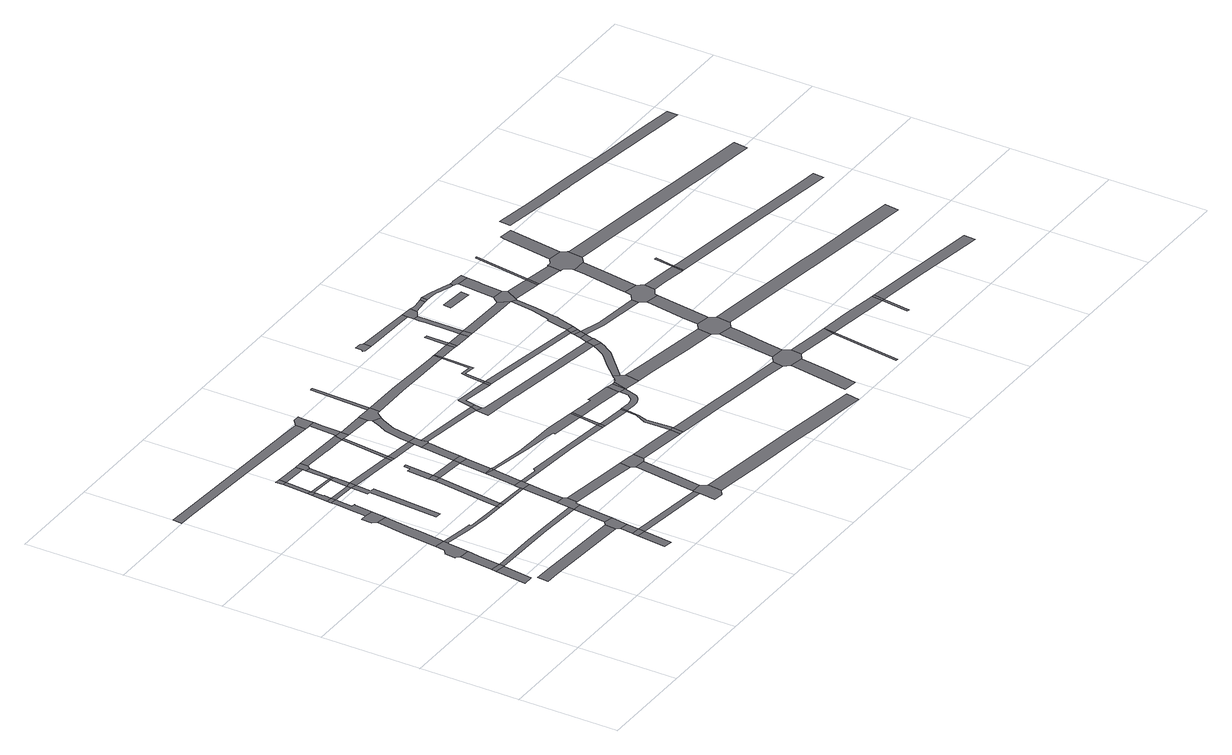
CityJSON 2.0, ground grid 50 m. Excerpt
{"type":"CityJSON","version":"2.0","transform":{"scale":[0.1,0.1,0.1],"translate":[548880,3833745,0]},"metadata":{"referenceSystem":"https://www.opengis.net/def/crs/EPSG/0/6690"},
"CityObjects":{
"road1":{"type":"Road","attributes":{"RoadStructureAttribute.sectionType":"1"},"geometry":[{"type":"MultiSurface","lod":"1","boundaries":[[[0,1,2,3]]]}]},
"road2":{"type":"Road","geometry":[{"type":"MultiSurface","lod":"1","boundaries":[[[4,0,3,5,6]]]}]},
"road3":{"type":"Road","attributes":{"RoadStructureAttribute.sectionType":"1"},"geometry":[{"type":"MultiSurface","lod":"1","boundaries":[[[7,8,9,4,6,10,11,12,13,14]]]}]},
"road4":{"type":"Road","geometry":[{"type":"MultiSurface","lod":"1","boundaries":[[[15,16,17,18,19,8,7,14,20,21,22]]]}]},
"road5":{"type":"Road","attributes":{"RoadStructureAttribute.sectionType":"1"},"geometry":[{"type":"MultiSurface","lod":"1","boundaries":[[[23,24,15,22,25,26,27,28,29,30]]]}]},
"road6":{"type":"Road","attributes":{"RoadStructureAttribute.sectionType":"1"},"geometry":[{"type":"MultiSurface","lod":"1","boundaries":[[[31,32,33,34,35,36,37,38,39]]]}]},
"road7":{"type":"Road","geometry":[{"type":"MultiSurface","lod":"1","boundaries":[[[40,41,23,30,42,43]]]}]},
"road8":{"type":"Road","attributes":{"RoadStructureAttribute.sectionType":"1"},"geometry":[{"type":"MultiSurface","lod":"1","boundaries":[[[44,45,6,5,46,47,48]]]}]},
"road9":{"type":"Road","attributes":{"RoadStructureAttribute.sectionType":"1"},"geometry":[{"type":"MultiSurface","lod":"1","boundaries":[[[49,50,51,22,21,52,53,54,55]]]}]},
"road10":{"type":"Road","attributes":{"RoadStructureAttribute.sectionType":"1"},"geometry":[{"type":"MultiSurface","lod":"1","boundaries":[[[56,57,58,43,42,59,60,61,62,63,64]]]}]},
"road11":{"type":"Road","geometry":[{"type":"MultiSurface","lod":"1","boundaries":[[[65,56,64,66]]]}]},
"road12":{"type":"Road","attributes":{"RoadStructureAttribute.sectionType":"1"},"geometry":[{"type":"MultiSurface","lod":"1","boundaries":[[[67,65,66,68,69,70]]]}]},
"road13":{"type":"Road","attributes":{"RoadStructureAttribute.sectionType":"1"},"geometry":[{"type":"MultiSurface","lod":"1","boundaries":[[[71,72,73,74,75,76,77]]]}]},
"road14":{"type":"Road","geometry":[{"type":"MultiSurface","lod":"1","boundaries":[[[78,67,70,79,80]]]}]},
"road15":{"type":"Road","attributes":{"RoadStructureAttribute.sectionType":"1"},"geometry":[{"type":"MultiSurface","lod":"1","boundaries":[[[81,78,80,82]]]}]},
"road16":{"type":"Road","attributes":{"RoadStructureAttribute.sectionType":"1"},"geometry":[{"type":"MultiSurface","lod":"1","boundaries":[[[66,64,83,84]]]}]},
"road17":{"type":"Road","geometry":[{"type":"MultiSurface","lod":"1","boundaries":[[[85,71,77,86]]]}]},
"road18":{"type":"Road","attributes":{"RoadStructureAttribute.sectionType":"1"},"geometry":[{"type":"MultiSurface","lod":"1","boundaries":[[[83,87,88,89,90,91,92,93]]]}]},
"road19":{"type":"Road","attributes":{"RoadStructureAttribute.sectionType":"1"},"geometry":[{"type":"MultiSurface","lod":"1","boundaries":[[[94,85,86,95,96]]]}]},
"road20":{"type":"Road","geometry":[{"type":"MultiSurface","lod":"1","boundaries":[[[97,81,82,98]]]}]},
"road21":{"type":"Road","attributes":{"RoadStructureAttribute.sectionType":"1"},"geometry":[{"type":"MultiSurface","lod":"1","boundaries":[[[80,79,99,100]]]}]},
"road22":{"type":"Road","attributes":{"RoadStructureAttribute.sectionType":"1"},"geometry":[{"type":"MultiSurface","lod":"1","boundaries":[[[101,102,103,104,105,106,107,108]]]}]},
"road23":{"type":"Road","geometry":[{"type":"MultiSurface","lod":"1","boundaries":[[[109,39,38,94,96,110]]]}]},
"road24":{"type":"Road","geometry":[{"type":"MultiSurface","lod":"1","boundaries":[[[111,84,83,93]]]}]},
"road25":{"type":"Road","geometry":[{"type":"MultiSurface","lod":"1","boundaries":[[[55,54,112,113]]]}]},
"road26":{"type":"Road","attributes":{"RoadStructureAttribute.sectionType":"1"},"geometry":[{"type":"MultiSurface","lod":"1","boundaries":[[[99,84,111,114]]]}]},
"road27":{"type":"Road","attributes":{"RoadStructureAttribute.sectionType":"1"},"geometry":[{"type":"MultiSurface","lod":"1","boundaries":[[[98,82,115,116,117]]]}]},
"road28":{"type":"Road","attributes":{"RoadStructureAttribute.sectionType":"1"},"geometry":[{"type":"MultiSurface","lod":"1","boundaries":[[[47,118,109,110,119]]]}]},
"road29":{"type":"Road","geometry":[{"type":"MultiSurface","lod":"1","boundaries":[[[100,99,114,120]]]}]},
"road30":{"type":"Road","attributes":{"RoadStructureAttribute.sectionType":"1"},"geometry":[{"type":"MultiSurface","lod":"1","boundaries":[[[121,100,120,122]]]}]},
"road31":{"type":"Road","attributes":{"RoadStructureAttribute.sectionType":"1"},"geometry":[{"type":"MultiSurface","lod":"1","boundaries":[[[123,124,125,55,113,126]]]}]},
"road32":{"type":"Road","attributes":{"RoadStructureAttribute.sectionType":"1"},"geometry":[{"type":"MultiSurface","lod":"1","boundaries":[[[113,112,127,128]]]}]},
"road33":{"type":"Road","geometry":[{"type":"MultiSurface","lod":"1","boundaries":[[[129,130,48,47,119,131,132,133,134]]]}]},
"road34":{"type":"Road","geometry":[{"type":"MultiSurface","lod":"1","boundaries":[[[117,116,121,122,135,136]]]}]},
"road35":{"type":"Road","attributes":{"RoadStructureAttribute.sectionType":"1"},"geometry":[{"type":"MultiSurface","lod":"1","boundaries":[[[86,77,137,138]]]}]},
"road36":{"type":"Road","attributes":{"RoadStructureAttribute.sectionType":"1"},"geometry":[{"type":"MultiSurface","lod":"1","boundaries":[[[111,93,139,140]]]}]},
"road37":{"type":"Road","attributes":{"RoadStructureAttribute.sectionType":"1"},"geometry":[{"type":"MultiSurface","lod":"1","boundaries":[[[127,141,142,143,129,134,144,145,146]]]}]},
"road38":{"type":"Road","geometry":[{"type":"MultiSurface","lod":"1","boundaries":[[[147,123,126,148]]]}]},
"road39":{"type":"Road","geometry":[{"type":"MultiSurface","lod":"1","boundaries":[[[149,150,151,152,153,147,148]]]}]},
"road40":{"type":"Road","geometry":[{"type":"MultiSurface","lod":"1","boundaries":[[[154,155,128,127,146,156,157]]]}]},
"road41":{"type":"Road","attributes":{"RoadStructureAttribute.sectionType":"1"},"geometry":[{"type":"MultiSurface","lod":"1","boundaries":[[[158,154,157,159,160,161,162,163,164]]]}]},
"road42":{"type":"Road","attributes":{"RoadStructureAttribute.sectionType":"1"},"geometry":[{"type":"MultiSurface","lod":"1","boundaries":[[[148,126,165,166]]]}]},
"road43":{"type":"Road","attributes":{"RoadStructureAttribute.sectionType":"1"},"geometry":[{"type":"MultiSurface","lod":"1","boundaries":[[[136,135,167,168,169,170,171,172]]]}]},
"road44":{"type":"Road","geometry":[{"type":"MultiSurface","lod":"1","boundaries":[[[140,139,173,174]]]}]},
"road45":{"type":"Road","geometry":[{"type":"MultiSurface","lod":"1","boundaries":[[[175,158,164]]]}]},
"road46":{"type":"Road","attributes":{"RoadStructureAttribute.sectionType":"1"},"geometry":[{"type":"MultiSurface","lod":"1","boundaries":[[[176,133,132,177,178,179,180]]]}]},
"road47":{"type":"Road","attributes":{"RoadStructureAttribute.sectionType":"1"},"geometry":[{"type":"MultiSurface","lod":"1","boundaries":[[[165,181,182,158,175,183,184,185]]]}]},
"road48":{"type":"Road","attributes":{"RoadStructureAttribute.sectionType":"1"},"geometry":[{"type":"MultiSurface","lod":"1","boundaries":[[[171,140,174,186]]]}]},
"road49":{"type":"Road","geometry":[{"type":"MultiSurface","lod":"1","boundaries":[[[166,165,185,187]]]}]},
"road50":{"type":"Road","geometry":[{"type":"MultiSurface","lod":"1","boundaries":[[[188,138,137,189,190,191,192,193,194]]]}]},
"road51":{"type":"Road","attributes":{"RoadStructureAttribute.sectionType":"1"},"geometry":[{"type":"MultiSurface","lod":"1","boundaries":[[[174,173,195,196]]]}]},
"road52":{"type":"Road","attributes":{"RoadStructureAttribute.sectionType":"1"},"geometry":[{"type":"MultiSurface","lod":"1","boundaries":[[[197,198,166,187,199,200,201,202]]]}]},
"road53":{"type":"Road","geometry":[{"type":"MultiSurface","lod":"1","boundaries":[[[203,204,172,171,186,205,206,207,208]]]}]},
"road54":{"type":"Road","attributes":{"RoadStructureAttribute.sectionType":"1"},"geometry":[{"type":"MultiSurface","lod":"1","boundaries":[[[209,210,211,188,194,212,213]]]}]},
"road55":{"type":"Road","geometry":[{"type":"MultiSurface","lod":"1","boundaries":[[[196,195,214,197,202,215,216,217,218,219]]]}]},
"road56":{"type":"Road","attributes":{"RoadStructureAttribute.sectionType":"1"},"geometry":[{"type":"MultiSurface","lod":"1","boundaries":[[[220,221,222,208,207,223,224]]]}]},
"road57":{"type":"Road","geometry":[{"type":"MultiSurface","lod":"1","boundaries":[[[225,108,107,226,220,224,227,228]]]}]},
"road58":{"type":"Road","attributes":{"RoadStructureAttribute.sectionType":"1"},"geometry":[{"type":"MultiSurface","lod":"1","boundaries":[[[229,230,157,156,231,232,233,234]]]}]},
"road59":{"type":"Road","attributes":{"RoadStructureAttribute.sectionType":"1"},"geometry":[{"type":"MultiSurface","lod":"1","boundaries":[[[206,205,235,236]]]}]},
"road60":{"type":"Road","attributes":{"RoadStructureAttribute.sectionType":"1"},"geometry":[{"type":"MultiSurface","lod":"1","boundaries":[[[237,238,239,240,241,196,219,242,243,244,245]]]}]},
"road61":{"type":"Road","geometry":[{"type":"MultiSurface","lod":"1","boundaries":[[[246,180,179,209,213,247,248]]]}]},
"road62":{"type":"Road","attributes":{"RoadStructureAttribute.sectionType":"1"},"geometry":[{"type":"MultiSurface","lod":"1","boundaries":[[[249,250,251,252,253,254,175,164,255,256,257,258,259,260,261,262,263,264]]]}]},
"road63":{"type":"Road","geometry":[{"type":"MultiSurface","lod":"1","boundaries":[[[265,236,235,237,245,266,267,268,269]]]}]},
"road64":{"type":"Road","attributes":{"RoadStructureAttribute.sectionType":"1"},"geometry":[{"type":"MultiSurface","lod":"1","boundaries":[[[216,215,270,271,272]]]}]},
"road65":{"type":"Road","attributes":{"RoadStructureAttribute.sectionType":"1"},"geometry":[{"type":"MultiSurface","lod":"1","boundaries":[[[273,274,275,248,247,276,277,278]]]}]},
"road66":{"type":"Road","attributes":{"RoadStructureAttribute.sectionType":"1"},"geometry":[{"type":"MultiSurface","lod":"1","boundaries":[[[279,280,281,282,269,268]]]}]},
"road67":{"type":"Road","geometry":[{"type":"MultiSurface","lod":"1","boundaries":[[[234,233,283,284]]]}]},
"road68":{"type":"Road","geometry":[{"type":"MultiSurface","lod":"1","boundaries":[[[272,271,285,286]]]}]},
"road69":{"type":"Road","attributes":{"RoadStructureAttribute.sectionType":"1"},"geometry":[{"type":"MultiSurface","lod":"1","boundaries":[[[263,234,284,287]]]}]},
"road70":{"type":"Road","geometry":[{"type":"MultiSurface","lod":"1","boundaries":[[[278,277,288,289,290]]]}]},
"road71":{"type":"Road","geometry":[{"type":"MultiSurface","lod":"1","boundaries":[[[264,263,287,291]]]}]},
"road72":{"type":"Road","attributes":{"RoadStructureAttribute.sectionType":"1"},"geometry":[{"type":"MultiSurface","lod":"1","boundaries":[[[292,293,294,193,192,295,296,297,298,299,300,301]]]}]},
"road73":{"type":"Road","attributes":{"RoadStructureAttribute.sectionType":"1"},"geometry":[{"type":"MultiSurface","lod":"1","boundaries":[[[284,283,302,303]]]}]},
"road74":{"type":"Road","attributes":{"RoadStructureAttribute.sectionType":"1"},"geometry":[{"type":"MultiSurface","lod":"1","boundaries":[[[304,305,306,302,307,308,278,290]]]}]},
"road75":{"type":"Road","attributes":{"RoadStructureAttribute.sectionType":"1"},"geometry":[{"type":"MultiSurface","lod":"1","boundaries":[[[309,310,311,272,286,312,313,314]]]}]},
"road76":{"type":"Road","attributes":{"RoadStructureAttribute.sectionType":"1"},"geometry":[{"type":"MultiSurface","lod":"1","boundaries":[[[315,316,317,318,268,267,319,320,321,322,323,324]]]}]},
"road77":{"type":"Road","geometry":[{"type":"MultiSurface","lod":"1","boundaries":[[[303,302,306,325]]]}]},
"road78":{"type":"Road","attributes":{"RoadStructureAttribute.sectionType":"1"},"geometry":[{"type":"MultiSurface","lod":"1","boundaries":[[[326,327,328,291,287,329,330,331]]]}]},
"road79":{"type":"Road","geometry":[{"type":"MultiSurface","lod":"1","boundaries":[[[332,314,313,333]]]}]},
"road80":{"type":"Road","attributes":{"RoadStructureAttribute.sectionType":"1"},"geometry":[{"type":"MultiSurface","lod":"1","boundaries":[[[334,335,336,337,325,306,338,339,340,341,342,343,344,345]]]}]},
"road81":{"type":"Road","attributes":{"RoadStructureAttribute.sectionType":"1"},"geometry":[{"type":"MultiSurface","lod":"1","boundaries":[[[323,346,347,348,314,332,349,350,351]]]}]},
"road82":{"type":"Road","attributes":{"RoadStructureAttribute.sectionType":"1"},"geometry":[{"type":"MultiSurface","lod":"1","boundaries":[[[271,352,353,354,355,356,357,358,285]]]}]},
"road83":{"type":"Road","geometry":[{"type":"MultiSurface","lod":"1","boundaries":[[[331,330,359,334,345,360]]]}]},
"road84":{"type":"Road","attributes":{"RoadStructureAttribute.sectionType":"1"},"geometry":[{"type":"MultiSurface","lod":"1","boundaries":[[[360,345,361,362]]]}]},
"road85":{"type":"Road","attributes":{"RoadStructureAttribute.sectionType":"1"},"geometry":[{"type":"MultiSurface","lod":"1","boundaries":[[[363,364,289,288,365,366,367,368,369,370,371,372,373,374]]]}]},
"road86":{"type":"Road","geometry":[{"type":"MultiSurface","lod":"1","boundaries":[[[375,376,377,378,379,380,381,382,383]]]}]},
"road87":{"type":"Road","geometry":[{"type":"MultiSurface","lod":"1","boundaries":[[[324,323,351,384]]]}]},
"road88":{"type":"Road","attributes":{"RoadStructureAttribute.sectionType":"1"},"geometry":[{"type":"MultiSurface","lod":"1","boundaries":[[[385,386,387,388,389,362,361,390,391,392]]]}]},
"road89":{"type":"Road","attributes":{"RoadStructureAttribute.sectionType":"1"},"geometry":[{"type":"MultiSurface","lod":"1","boundaries":[[[393,384,351,394,395,396]]]}]},
"road90":{"type":"Road","attributes":{"RoadStructureAttribute.sectionType":"1"},"geometry":[{"type":"MultiSurface","lod":"1","boundaries":[[[332,333,397,398]]]}]},
"road91":{"type":"Road","geometry":[{"type":"MultiSurface","lod":"1","boundaries":[[[396,395,399,400]]]}]},
"road92":{"type":"Road","geometry":[{"type":"MultiSurface","lod":"1","boundaries":[[[401,402,403,404,396,400]]]}]},
"road93":{"type":"Road","attributes":{"RoadStructureAttribute.sectionType":"1"},"geometry":[{"type":"MultiSurface","lod":"1","boundaries":[[[380,379,405,406]]]}]},
"road94":{"type":"Road","attributes":{"RoadStructureAttribute.sectionType":"1"},"geometry":[{"type":"MultiSurface","lod":"1","boundaries":[[[355,407,408,409,410,411,412,385,392,413,414,415,416,417]]]}]},
"road95":{"type":"Road","attributes":{"RoadStructureAttribute.sectionType":"1"},"geometry":[{"type":"MultiSurface","lod":"1","boundaries":[[[418,419,400,399,420,421]]]}]},
"road96":{"type":"Road","geometry":[{"type":"MultiSurface","lod":"1","boundaries":[[[422,421,420,423]]]}]},
"road97":{"type":"Road","attributes":{"RoadStructureAttribute.sectionType":"1"},"geometry":[{"type":"MultiSurface","lod":"1","boundaries":[[[424,425,426,427,428,421,422,429]]]}]},
"road98":{"type":"Road","attributes":{"RoadStructureAttribute.sectionType":"1"},"geometry":[{"type":"MultiSurface","lod":"1","boundaries":[[[430,391,390,431,432,433,434,435,436]]]}]},
"road99":{"type":"Road","attributes":{"RoadStructureAttribute.sectionType":"1"},"geometry":[{"type":"MultiSurface","lod":"1","boundaries":[[[437,438,439,440,441]]]}]},
"road100":{"type":"Road","geometry":[{"type":"MultiSurface","lod":"1","boundaries":[[[356,355,417,442]]]}]},
"road101":{"type":"Road","attributes":{"RoadStructureAttribute.sectionType":"1"},"geometry":[{"type":"MultiSurface","lod":"1","boundaries":[[[443,444,445,356,442,446,447]]]}]},
"road102":{"type":"Road","geometry":[{"type":"MultiSurface","lod":"1","boundaries":[[[406,405,424,429,448,449,450,451]]]}]},
"road103":{"type":"Road","geometry":[{"type":"MultiSurface","lod":"1","boundaries":[[[452,453,443,447,454]]]}]},
"road104":{"type":"Road","attributes":{"RoadStructureAttribute.sectionType":"1"},"geometry":[{"type":"MultiSurface","lod":"1","boundaries":[[[397,455,456,452,454,457]]]}]},
"road105":{"type":"Road","geometry":[{"type":"MultiSurface","lod":"1","boundaries":[[[398,397,457,458]]]}]},
"road106":{"type":"Road","geometry":[{"type":"MultiSurface","lod":"1","boundaries":[[[459,374,373,437,441,460,461,462]]]}]},
"road107":{"type":"Road","attributes":{"RoadStructureAttribute.sectionType":"1"},"geometry":[{"type":"MultiSurface","lod":"1","boundaries":[[[463,464,465,466,422,423,467,468,469,470,471]]]}]},
"road108":{"type":"Road","attributes":{"RoadStructureAttribute.sectionType":"1"},"geometry":[{"type":"MultiSurface","lod":"1","boundaries":[[[472,473,474,475,451,450,476,477]]]}]},
"road109":{"type":"Road","geometry":[{"type":"MultiSurface","lod":"1","boundaries":[[[478,472,477,479]]]}]},
"road110":{"type":"Road","attributes":{"RoadStructureAttribute.sectionType":"1"},"geometry":[{"type":"MultiSurface","lod":"1","boundaries":[[[470,480,481,482,483,484,485,398,458,486,487,488,489,490,491]]]}]},
"road111":{"type":"Road","attributes":{"RoadStructureAttribute.sectionType":"1"},"geometry":[{"type":"MultiSurface","lod":"1","boundaries":[[[492,493,494,459,462,495,496,497,498]]]}]},
"road112":{"type":"Road","geometry":[{"type":"MultiSurface","lod":"1","boundaries":[[[499,500,501,502,503]]]}]},
"road113":{"type":"Road","attributes":{"RoadStructureAttribute.sectionType":"1"},"geometry":[{"type":"MultiSurface","lod":"1","boundaries":[[[504,505,506,454,447,507,508,509,510,511,512]]]}]},
"road114":{"type":"Road","attributes":{"RoadStructureAttribute.sectionType":"1"},"geometry":[{"type":"MultiSurface","lod":"1","boundaries":[[[513,461,460,514,515,516]]]}]},
"road115":{"type":"Road","attributes":{"RoadStructureAttribute.sectionType":"1"},"geometry":[{"type":"MultiSurface","lod":"1","boundaries":[[[517,518,478,479,519,520,521,522,523,524,525]]]}]},
"road116":{"type":"Road","attributes":{"RoadStructureAttribute.sectionType":"1"},"geometry":[{"type":"MultiSurface","lod":"1","boundaries":[[[515,526,527,528]]]}]},
"road117":{"type":"Road","geometry":[{"type":"MultiSurface","lod":"1","boundaries":[[[529,436,435,492,498,530,531,532,533]]]}]},
"road118":{"type":"Road","geometry":[{"type":"MultiSurface","lod":"1","boundaries":[[[534,535,536,471,470,491,537,538,539,540]]]}]},
"road119":{"type":"Road","attributes":{"RoadStructureAttribute.sectionType":"1"},"geometry":[{"type":"MultiSurface","lod":"1","boundaries":[[[541,542,534,540,543,544,545]]]}]},
"road120":{"type":"Road","geometry":[{"type":"MultiSurface","lod":"1","boundaries":[[[516,515,528]]]}]},
"road121":{"type":"Road","attributes":{"RoadStructureAttribute.sectionType":"1"},"geometry":[{"type":"MultiSurface","lod":"1","boundaries":[[[546,547,538,537,548,549]]]}]},
"road122":{"type":"Road","geometry":[{"type":"MultiSurface","lod":"1","boundaries":[[[550,525,524,551,552,541,545,553,554]]]}]},
"road123":{"type":"Road","attributes":{"RoadStructureAttribute.sectionType":"1"},"geometry":[{"type":"MultiSurface","lod":"1","boundaries":[[[555,556,529,533,557,558]]]}]},
"road124":{"type":"Road","geometry":[{"type":"MultiSurface","lod":"1","boundaries":[[[549,548,559,560]]]}]},
"road125":{"type":"Road","geometry":[{"type":"MultiSurface","lod":"1","boundaries":[[[561,562,512,511,555,558,563,564,565,566,567,568]]]}]},
"road126":{"type":"Road","attributes":{"RoadStructureAttribute.sectionType":"1"},"geometry":[{"type":"MultiSurface","lod":"1","boundaries":[[[560,559,569,570]]]}]},
"road127":{"type":"Road","attributes":{"RoadStructureAttribute.sectionType":"1"},"geometry":[{"type":"MultiSurface","lod":"1","boundaries":[[[571,572,573,574,549,560]]]}]},
"road128":{"type":"Road","attributes":{"RoadStructureAttribute.sectionType":"1"},"geometry":[{"type":"MultiSurface","lod":"1","boundaries":[[[575,516,528,576,577,578,579]]]}]},
"road129":{"type":"Road","attributes":{"RoadStructureAttribute.sectionType":"1"},"geometry":[{"type":"MultiSurface","lod":"1","boundaries":[[[580,581,582,561,568,583,584,585]]]}]},
"road130":{"type":"Road","attributes":{"RoadStructureAttribute.sectionType":"1"},"geometry":[{"type":"MultiSurface","lod":"1","boundaries":[[[586,565,564,587,588,589]]]}]},
"road131":{"type":"Road","geometry":[{"type":"MultiSurface","lod":"1","boundaries":[[[590,591,592,593,594,570,569,595,596,597,580,585,598,599,600,601,602,603,604]]]}]},
"road132":{"type":"Road","geometry":[{"type":"MultiSurface","lod":"1","boundaries":[[[578,605,606,607,608]]]}]},
"road133":{"type":"Road","geometry":[{"type":"MultiSurface","lod":"1","boundaries":[[[579,578,608,609]]]}]},
"road134":{"type":"Road","geometry":[{"type":"MultiSurface","lod":"1","boundaries":[[[589,588,610,611]]]}]},
"road135":{"type":"Road","attributes":{"RoadStructureAttribute.sectionType":"1"},"geometry":[{"type":"MultiSurface","lod":"1","boundaries":[[[612,613,590,604,614]]]}]},
"road136":{"type":"Road","geometry":[{"type":"MultiSurface","lod":"1","boundaries":[[[615,616,617,589,611]]]}]},
"road137":{"type":"Road","attributes":{"RoadStructureAttribute.sectionType":"1"},"geometry":[{"type":"MultiSurface","lod":"1","boundaries":[[[618,619,620,621,622,623,532,531,624,625,626,627,628,629,630,631,632]]]}]},
"road138":{"type":"Road","attributes":{"RoadStructureAttribute.sectionType":"1"},"geometry":[{"type":"MultiSurface","lod":"1","boundaries":[[[633,634,609,608,635,636,637,638,639]]]}]},
"road139":{"type":"Road","attributes":{"RoadStructureAttribute.sectionType":"1"},"geometry":[{"type":"MultiSurface","lod":"1","boundaries":[[[640,641,642,643,611,610,644,645,646,647]]]}]},
"road140":{"type":"Road","attributes":{"RoadStructureAttribute.sectionType":"1"},"geometry":[{"type":"MultiSurface","lod":"1","boundaries":[[[648,649,650,651,601,600,652,653,654,655,656,657]]]}]},
"road141":{"type":"Road","attributes":{"RoadStructureAttribute.sectionType":"1"},"geometry":[{"type":"MultiSurface","lod":"1","boundaries":[[[658,659,660,661,662,663,664,665,666,667,668,669,670]]]}]}
},
"vertices":[
[359,626,0],[338,468,0],[393,470,0],[414,619,0],
[363,651,0],[415,619,0],[417,644,0],
[423,816,0],[385,821,0],[378,761,0],[417,645,0],[418,651,0],[431,761,0],[436,797,0],[438,814,0],
[401,957,0],[394,909,0],[370,892,0],[364,838,0],[375,837,0],[452,919,0],[453,927,0],[456,950,0],
[443,1275,0],[421,1115,0],[458,967,0],[475,1093,0],[476,1107,0],[478,1117,0],[495,1249,0],[498,1268,0],
[702,429,0],[522,440,0],[410,446,0],[406,392,0],[477,387,0],[642,377,0],[831,367,0],[926,360,0],[931,415,0],
[430,1350,0],[425,1296,0],[507,1341,0],[462,1347,0],
[813,635,0],[658,641,0],[763,612,0],[974,599,0],[976,626,0],
[630,913,0],[631,925,0],[605,928,0],[595,903,0],[720,889,0],[822,884,0],[823,900,0],
[479,1532,0],[477,1507,0],[471,1440,0],[518,1436,0],[519,1437,0],[506,1439,0],[501,1439,0],[502,1446,0],[509,1529,0],
[481,1555,0],[511,1552,0],
[488,1634,0],[515,1590,0],[511,1591,0],[515,1632,0],
[929,247,0],[922,194,0],[911,103,0],[957,97,0],[957,103,0],[974,241,0],[974,242,0],
[490,1661,0],[513,1640,0],[510,1652,0],
[504,1790,0],[523,1788,0],
[627,1521,0],[632,1543,0],
[933,279,0],[978,274,0],
[623,1433,0],[640,1433,0],[614,1081,0],[644,1079,0],[673,1433,0],[653,1436,0],[659,1513,0],
[940,344,0],[979,278,0],[986,338,0],
[501,1826,0],[526,1825,0],
[638,1631,0],[643,1641,0],
[857,2000,0],[70,2045,0],[4,2050,0],[1,2004,0],[64,2000,0],[512,1972,0],[944,1940,0],[948,1992,0],
[952,431,0],[996,419,0],
[659,1548,0],
[850,882,0],[850,898,0],
[665,1629,0],
[643,1781,0],[650,1780,0],[652,1816,0],
[973,593,0],[1017,593,0],
[666,1639,0],
[649,1760,0],[674,1758,0],
[864,1236,0],[862,1215,0],[832,975,0],[895,1233,0],
[1004,875,0],[1006,889,0],
[984,691,0],[977,630,0],[1021,620,0],[1034,619,0],[1041,673,0],[1029,686,0],
[689,1777,0],[689,1814,0],
[1365,197,0],[1367,228,0],
[913,1487,0],[917,1518,0],
[1003,862,0],[992,767,0],[990,738,0],[1034,733,0],[1038,767,0],[1050,869,0],
[867,1271,0],[899,1268,0],
[913,1416,0],[906,1416,0],[900,1416,0],[896,1383,0],[876,1383,0],
[1010,922,0],[1008,904,0],[1054,898,0],[1056,916,0],
[1031,1081,0],[1057,924,0],[1057,927,0],[1059,945,0],[1073,1055,0],[1074,1062,0],[1074,1067,0],
[1048,1219,0],[1052,1255,0],
[837,1766,0],[840,1766,0],[937,1760,0],[943,1759,0],[950,1759,0],[961,1801,0],
[931,1485,0],[934,1516,0],
[1078,1082,0],
[1238,645,0],[1159,602,0],[1277,586,0],[1397,568,0],[1404,623,0],
[1047,1217,0],[1045,1198,0],[1076,1083,0],[1090,1193,0],[1092,1213,0],
[964,1758,0],
[1097,1250,0],
[1368,232,0],[1367,197,0],[1356,116,0],[1406,109,0],[1433,130,0],[1444,202,0],[1422,230,0],
[1079,1470,0],[1082,1501,0],
[1074,1430,0],[1072,1415,0],[1108,1344,0],[1117,1409,0],[1119,1424,0],[1119,1425,0],
[964,1797,0],[962,1799,0],[999,1754,0],[1001,1794,0],[1002,1796,0],[965,1798,0],
[1413,548,0],[1398,441,0],[1394,416,0],[1445,386,0],[1468,542,0],
[1078,1466,0],[1128,1431,0],[1122,1461,0],[1120,1461,0],[1121,1466,0],[1125,1495,0],
[975,1938,0],[971,1888,0],[965,1801,0],[1006,1891,0],[1008,1937,0],
[980,2020,0],[971,1938,0],[1011,1991,0],[1012,2019,0],
[1170,921,0],[1158,906,0],[1158,888,0],[1391,868,0],[1619,839,0],[1623,871,0],
[1145,1745,0],[1146,1791,0],
[1153,1725,0],[1129,1673,0],[1109,1636,0],[1097,1577,0],[1089,1542,0],[1128,1512,0],[1147,1619,0],[1182,1689,0],[1190,1705,0],
[1457,616,0],[1490,556,0],[1497,610,0],
[1498,1038,0],[1483,1040,0],[1439,1041,0],[1341,1045,0],[1266,1049,0],[1096,1075,0],[1088,1064,0],[1295,1029,0],[1434,1006,0],[1463,1000,0],[1468,999,0],[1466,988,0],[1475,987,0],[1625,968,0],[1638,966,0],[1645,1018,0],
[1159,1791,0],[1219,1740,0],[1236,1740,0],[1236,1790,0],[1220,1791,0],
[1412,1391,0],[1457,1384,0],[1470,1416,0],
[1744,577,0],[1743,578,0],[1625,594,0],[1646,535,0],[1746,522,0],[1753,576,0],
[1248,2087,0],[1241,2088,0],[1233,2088,0],[1220,1798,0],
[1635,837,0],[1638,863,0],
[1487,1372,0],[1494,1412,0],
[1651,964,0],
[1766,519,0],[1773,574,0],[1773,575,0],
[1658,1016,0],
[2167,105,0],[1976,131,0],[1752,160,0],[1566,111,0],[1725,90,0],[1921,65,0],[2095,42,0],[2289,15,0],[2386,2,0],[2400,72,0],
[1783,817,0],[1787,849,0],
[1767,707,0],[1784,755,0],[1793,820,0],[1779,762,0],[1750,707,0],
[1504,1492,0],[1489,1494,0],[1484,1486,0],[1502,1464,0],[1665,1440,0],[1669,1471,0],
[1734,1774,0],[1612,1778,0],[1445,1786,0],[1248,1790,0],[1350,1740,0],[1435,1739,0],[1576,1736,0],[1733,1732,0],[1750,1731,0],[1751,1774,0],
[1796,848,0],
[1785,1013,0],[1783,999,0],[1762,1002,0],[1740,953,0],[1903,929,0],[1913,993,0],
[1682,1471,0],[1677,1438,0],
[1909,925,0],[1903,881,0],[1878,851,0],[1846,843,0],[1843,815,0],[1866,816,0],[1891,826,0],[1906,833,0],[1916,846,0],[1923,858,0],[1930,881,0],[1939,917,0],
[1741,1589,0],[1686,1593,0],[1679,1558,0],[1693,1579,0],[1751,1572,0],[1757,1731,0],
[1449,1318,0],[1632,1296,0],[1656,1293,0],[2174,1217,0],[2188,1260,0],[1610,1345,0],[1496,1362,0],
[1909,927,0],[1950,987,0],
[1943,916,0],[1964,985,0],
[2238,511,0],[2001,544,0],[1793,516,0],[1820,512,0],[1856,508,0],[1906,501,0],[1954,494,0],[1972,492,0],[2161,466,0],[2334,443,0],[2453,426,0],[2464,480,0],
[1632,2097,0],[1631,2066,0],[1622,2056,0],[1631,2048,0],[1677,2046,0],[1678,2083,0],[1677,2085,0],[1669,2093,0],[1666,2096,0],
[1759,1773,0],
[2006,1020,0],[1985,996,0],[1979,996,0],[1979,988,0],[1967,988,0],[2028,902,0],[2040,974,0],[2025,994,0],
[1844,1770,0],[1786,1730,0],[1854,1728,0],[1855,1770,0],
[2218,1358,0],[2231,1384,0],
[1871,1727,0],[1873,1769,0],
[1873,1789,0],[1873,1882,0],[1858,1883,0],[1855,1784,0],
[1967,2035,0],[1967,2062,0],
[2169,1207,0],[2165,1199,0],[2137,1152,0],[2113,1128,0],[2069,1085,0],[2014,1028,0],[2037,1005,0],[2168,1128,0],[2187,1158,0],[2198,1176,0],[2213,1201,0],
[1964,1767,0],[1893,1768,0],[1963,1724,0],[1964,1768,0],
[1991,1768,0],[1993,1723,0],
[1966,2001,0],[1965,1976,0],[1966,1946,0],[1963,1812,0],[1966,1812,0],[1994,2000,0],
[2154,956,0],[2050,899,0],[2104,892,0],[2213,876,0],[2352,853,0],[2518,828,0],[2530,900,0],
[2476,397,0],[2427,95,0],[2501,88,0],[2525,243,0],[2548,387,0],
[2227,1248,0],
[2202,1298,0],[2190,1266,0],[2190,1265,0],[2230,1259,0],[2241,1296,0],
[2000,2005,0],[2023,2020,0],[2028,2024,0],[2028,2057,0],
[2213,1338,0],[2207,1316,0],[2251,1328,0],
[2217,1356,0],[2216,1352,0],[2257,1346,0],
[2266,1376,0],
[2495,502,0],[2580,408,0],[2587,464,0],[2567,496,0],
[2247,1761,0],[2173,1763,0],[2012,1768,0],[1997,1768,0],[2010,1723,0],[2194,1717,0],[2301,1714,0],[2307,1714,0],[2268,1762,0],
[2113,2059,0],[2093,2056,0],[2062,2054,0],[2040,2055,0],[2099,2032,0],[2114,2033,0],
[2136,2065,0],[2131,2034,0],
[2289,1597,0],[2261,1497,0],[2260,1497,0],[2252,1497,0],[2237,1416,0],[2232,1387,0],[2289,1452,0],[2297,1477,0],[2298,1485,0],[2300,1493,0],[2316,1591,0],[2331,1700,0],
[2540,798,0],[2538,782,0],[2516,638,0],[2584,606,0],[2607,742,0],[2612,783,0],[2613,785,0],
[2130,1950,0],[2130,1938,0],[2127,1913,0],[2258,1899,0],[2262,1939,0],
[2366,1295,0],[2360,1294,0],[2353,1296,0],[2268,1288,0],[2347,1265,0],[2446,1252,0],[2464,1250,0],[2583,1233,0],[2586,1269,0],
[2724,445,0],[2783,381,0],[2799,378,0],[2814,433,0],
[2284,2020,0],[2192,2049,0],[2171,2031,0],[2200,2027,0],[2210,2024,0],[2276,2001,0],[2281,2000,0],[2291,1997,0],[2297,2016,0],
[2746,27,0],[2756,26,0],[2807,377,0],
[2562,922,0],[2646,808,0],[2646,809,0],[2656,882,0],[2632,910,0],
[2295,1796,0],[2285,1783,0],[2283,1780,0],[2334,1707,0],[2370,1768,0],[2365,1777,0],[2358,1789,0],
[2315,1984,0],[2305,1874,0],[2368,1896,0],[2370,1919,0],[2376,1978,0],
[2484,1751,0],[2478,1752,0],[2483,1685,0],[2493,1749,0],
[2316,2016,0],[2311,1990,0],[2313,1988,0],[2379,2010,0],[2318,2016,0],
[2607,1204,0],[2575,1010,0],[2635,928,0],[2678,1193,0],
[2493,1683,0],[2503,1748,0],
[2627,1327,0],[2621,1294,0],[2680,1209,0],[2712,1230,0],[2722,1286,0],[2711,1300,0],[2702,1311,0],[2698,1315,0],
[2635,1662,0],[2643,1725,0],
[2546,2030,0],[2546,2032,0],[2541,2031,0],[2536,2029,0],
[2966,413,0],[2918,362,0],[3127,334,0],[3139,333,0],[3147,389,0],
[2672,1610,0],[2663,1550,0],[2631,1349,0],[2709,1378,0],[2723,1474,0],[2745,1610,0],
[2893,1262,0],[2789,1221,0],[2907,1204,0],[2915,1259,0],
[2695,1751,0],[2691,1748,0],[2665,1730,0],[2663,1729,0],[2643,1730,0],[2634,1658,0],[2652,1657,0],[2674,1626,0],[2750,1614,0],[2775,1634,0],[2779,1636,0],[2788,1709,0],[2786,1713,0],[2770,1736,0],[2767,1740,0],
[3122,196,0],[3128,194,0],[3134,193,0],[3154,331,0],
[3162,387,0],
[2915,1203,0],[2922,1258,0],
[2740,2026,0],[2736,2004,0],[2810,2015,0],
[2938,1356,0],[2934,1357,0],[2930,1358,0],
[3628,754,0],[3481,773,0],[3340,790,0],[3258,802,0],[3034,832,0],[2709,875,0],[2648,809,0],[2665,806,0],[2827,785,0],[3042,758,0],[3220,734,0],[3434,705,0],[3612,683,0],[3817,656,0],[3827,728,0],
[3479,343,0],[3221,379,0],[3178,328,0],[3439,293,0],[3645,265,0],[3779,245,0],[3783,302,0],
[3806,1139,0],[3291,1209,0],[3074,1238,0],[2938,1256,0],[3223,1161,0],[3488,1125,0],[3881,1071,0],[3886,1127,0],
[3628,1595,0],[3486,1614,0],[3186,1656,0],[2926,1691,0],[3047,1600,0],[3243,1574,0],[3506,1538,0],[3724,1507,0],[3920,1481,0],[3929,1554,0],
[3887,1952,0],[3515,2002,0],[3268,2037,0],[3051,2065,0],[2848,2094,0],[2843,2038,0],[3177,1989,0],[3178,1992,0],[3248,1981,0],[3256,1982,0],[3299,1977,0],[3999,1882,0],[4001,1936,0]
]}
